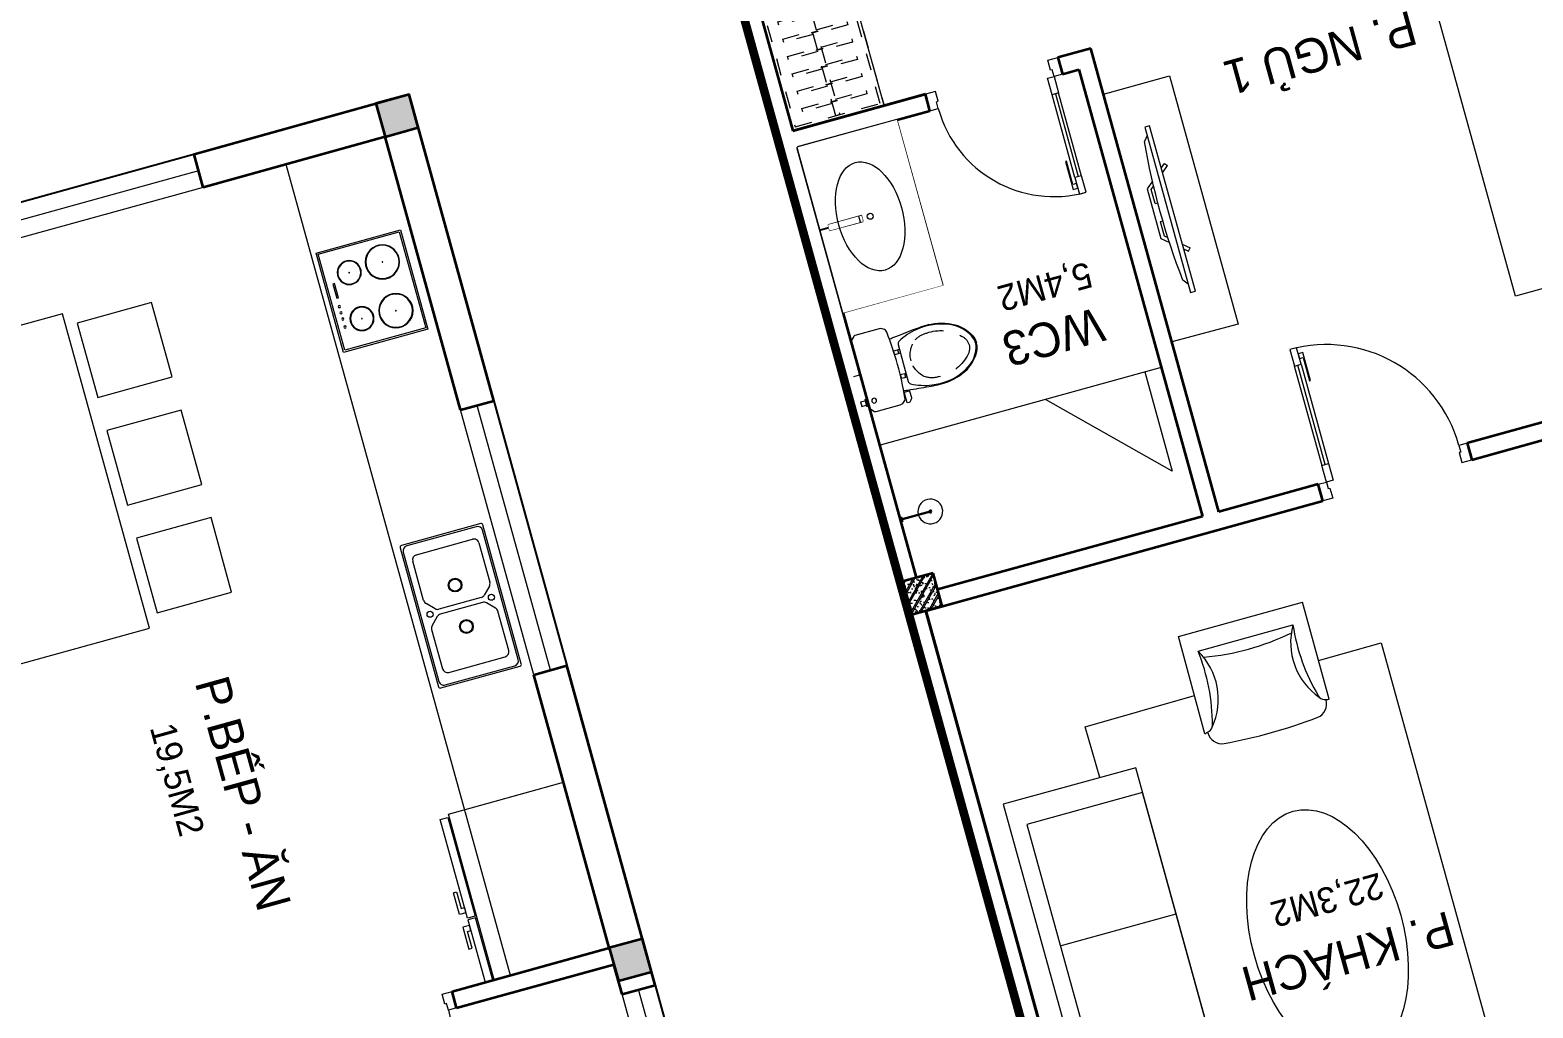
# Model space of a CAD drawing. Header units: metres. Extents: x 568336 to 569219, y 2065964 to 2066430.
# Drawn here: x 568444.03 to 568452.79, y 2066379.94 to 2066385.63 of the extents above; entities that cross this region are included whole.
import ezdxf

# ---------------------------------------------------------------- set-up
doc = ezdxf.new("R2010")
doc.units = ezdxf.units.M
for name, pattern in [('$AUDIT_BAD_LTYPE2', [0]), ('HIDDEN', [0.375, 0.25, -0.125]), ('X-5M-G-MB PHONGNGU$0$HIDDEN2', [0.1875, 0.125, -0.0625]), ('xref-thap C (mb tang 32-2)$0$HIDDEN', [0.375, 0.25, -0.125])]:
    doc.linetypes.add(name, pattern=pattern)
doc.layers.get('0').update_dxf_attribs({"linetype": 'CONTINUOUS'})
doc.layers.get('DEFPOINTS').update_dxf_attribs({"linetype": 'CONTINUOUS'})
doc.layers.add('-AREA', color=2, linetype='CONTINUOUS', plot=False)
for name, color, linetype, lineweight in [('-CONCRETE', 1, 'CONTINUOUS', 35), ('-DIM', 9, 'CONTINUOUS', 13), ('-DOOR', 137, 'CONTINUOUS', 9), ('-FURNITURE', 46, 'CONTINUOUS', 9), ('-HATCH', 8, 'CONTINUOUS', 5), ('-LINE1', 7, 'CONTINUOUS', 18), ('-STEEL1', 1, 'CONTINUOUS', 35), ('-WALL', 4, 'CONTINUOUS', 35), ('TEXT25', 2, 'CONTINUOUS', 13)]:
    doc.layers.add(name, color=color, linetype=linetype, lineweight=lineweight)
doc.layers.add('-RANH GIOI LO DAT', color=12, linetype='CONTINUOUS')
doc.styles.add('SVN_AVO_thuong', font='')
doc.styles.add('T1', font='', dxfattribs={"height": 200})
doc.styles.get('SVN_AVO_thuong').set_extended_font_data('SVN-Avo')
doc.styles.get('T1').set_extended_font_data('VNgeometric Light')

# ---------------------------------------------------------------- blocks, each defined once
blk = doc.blocks.new('A$C14986441')
at = {"ltscale": 3}
for p, q in [((-250.0000004096655, 420.0579938191804), (-250.0000000046566, -419.9420061808196)), ((239.9999995855615, 430.0579940553871), (-240.0000004144385, 430.0579938240116)), ((169.9999996216502, 355.0579940216267), (-170.0000003783498, 355.0579938577721)), ((249.9999999953434, -419.9420059388503), (249.9999995903345, 420.0579940611497)), ((-200.0000003639143, 325.0579938432784), (-200.0000002492452, 87.48440071480582)), ((199.9999997507548, 87.48440090671647), (199.9999996360857, 325.0579940361204)), ((-191.2132036748226, 66.27119728422258), (-148.7867967832135, 23.84479043312604)), ((-127.5735933431424, 15.05799387820298), (127.5735929142684, 15.05799400119577)), ((148.7867963454919, 23.84479057660792), (191.213203196472, 66.27119746763492)), ((-200.0000000505825, -324.9420061567216), (-200.0000001650769, -87.36841302824905)), ((-191.2132036109688, -66.15520958823618), (-148.7867967602797, -23.72880269627785)), ((-127.5735933287069, -14.94200612179702), (127.5735929288203, -14.94200599880423)), ((148.7867963684257, -23.72880255279597), (191.2132032602094, -66.15520940389251)), ((199.9999998349231, -87.36841283540707), (199.9999999494175, -324.9420059638796)), ((-240, -429.9420061759884), (240, -429.9420059446129)), ((169.9999999639113, -354.9420059783733), (-170.0000000360887, -354.9420061422279))]:
    blk.add_line(p, q, dxfattribs=at)
blk.add_lwpolyline([(239.9999999807333, -389.9420059446129), (239.99999960477, 390.0579940553871, 0.414213562373095), (209.9999995903345, 420.0579940408934), (-210.0000004096655, 420.0579938384471, 0.414213562373095), (-240.00000039523, 390.0579938240116), (-240.0000000192667, -389.9420061759884, 0.414213562373095), (-210.0000000046566, -419.9420061615529), (209.9999999953434, -419.9420059591066, 0.414213562373095)], format="xyb", close=True, dxfattribs=at)
for centre, radius in [((-2.675224095582962e-07, 125.0579939396703), 40), ((-2.675224095582962e-07, 125.0579939396703), 35), ((-185.5000002072193, 0.05799385026330128), 17.5), ((185.4999997927807, 0.05799402913544327), 17.5), ((-1.469743438065052e-07, -124.9420060603297), 40), ((-1.469743438065052e-07, -124.9420060603297), 35)]:
    blk.add_circle(centre, radius, dxfattribs=at)
for centre, radius, start, end in [((-240.0000004096655, 420.0579938240116), 10, 90.00000002668041, 180.0000000266804), ((-170.0000003639143, 325.0579938577721), 30, 90.00000002668041, 180.0000000266804), ((169.9999996360857, 325.0579940216267), 30, 2.668042644536231e-08, 90.00000002668041), ((239.9999995903345, 420.0579940553871), 10, 2.668042644536231e-08, 90.00000002668041), ((-170.0000002492452, 87.48440073023085), 30, 180.0000000266804, 225.0000000235824), ((-127.5735933576361, 45.05799387820298), 30, 225.0000000235824, 270.0000000266804), ((127.5735928997747, 45.05799400119577), 30, 270.0000000266804, 315.0000000235823), ((169.9999997507548, 87.48440089315409), 30, 315.0000000235823, 2.668042644536231e-08), ((-170.0000001650769, -87.36841301375534), 30, 135.0000000235824, 180.0000000266804), ((-127.5735933142714, -44.94200612179702), 30, 90.00000002668041, 135.0000000235824), ((127.5735929432558, -44.94200599880423), 30, 45.00000002358239, 90.00000002668041), ((169.9999998349231, -87.36841284896946), 30, 2.668042644536231e-08, 45.00000002358239), ((-170.0000000505825, -324.9420061422279), 30, 180.0000000266804, 270.0000000266804), ((169.9999999494175, -324.9420059783733), 30, 270.0000000266804, 2.668042644536231e-08), ((-240.0000000046566, -419.9420061759884), 10, 180.0000000266804, 270.0000000266804), ((239.9999999953434, -419.9420059446129), 10, 270.0000000266804, 2.668042644536231e-08)]:
    blk.add_arc(centre, radius, start, end, dxfattribs=at)
blk = doc.blocks.new('A$C55AD6C8F')
at = {"ltscale": 3}
for p, q in [((-750, 623.9554341743351), (-750, 1000.000000000058)), ((-750, 1000.000000000058), (-704.3477934409166, 1000.000000000058)), ((-704.3477934409166, 1000.000000000058), (-704.3477934409166, 623.9554341743351)), ((0, 1000), (-695.2173631351907, 1000.000000000058)), ((-695.2173631351907, 1000.000000000058), (-695.2173631351907, 5.820766091346741e-11)), ((0, 0), (0, 1000)), ((-704.3477934409166, 623.9554341743351), (-749.9999999999418, 623.9554341743351)), ((-750, 613.395983129798), (-750, 17.63542316207895)), ((-704.3477934409166, 613.395983129798), (-749.9999999999418, 613.3959831297398)), ((-704.3477934409166, 17.63542316207895), (-704.3477934409166, 613.395983129798)), ((-750, 17.63542316207895), (-704.3477934409166, 17.63542316207895)), ((-695.2173631351907, 5.820766091346741e-11), (0, 0))]:
    blk.add_line(p, q, dxfattribs=at)
at = {"ltscale": 3, "elevation": -2.790667130434782e-09}
for points in [[(-750.0000000003492, 688.433921672462), (-750.0000000003492, 656.9339216743247), (-790.097850547405, 656.9339216743247), (-790.097850547405, 788.4142628387199), (-770.7718286834424, 788.4142628387199), (-770.7718286834424, 688.433921672462)], [(-750.0000000003492, 548.917495631671), (-750.0000000003492, 580.4174956298084), (-790.097850547405, 580.4174956298084), (-790.097850547405, 448.9371544654132), (-770.7718286834424, 448.9371544654132), (-770.7718286834424, 548.917495631671)]]:
    blk.add_lwpolyline(points, close=True, dxfattribs=at)
blk = doc.blocks.new('A$C23F441E4')
at = {"ltscale": 3}
blk.add_lwpolyline([(-300, -0.0002277038292959332), (-300, -510.0002277038293), (300, -510.0002277038293), (300, -0.0002277038292959332), (-300, -0.0002277038292959332)], dxfattribs=at)
for points in [[(-290, -10.0002277038293), (-290, -500.0002277038293), (290, -500.0002277038293), (290, -10.0002277038293)], [(-99.92361733876169, -45.7805013358593), (-15.01730352267623, -45.7805013358593), (-15.01730352267623, -56.33586340083275), (-99.92361733876169, -56.33586340083275)]]:
    blk.add_lwpolyline(points, close=True, dxfattribs=at)
for centre, radius in [((-139, -156.0002277038293), 70), ((36.90287313051522, -47.90127239702269), 6.597286366527707), ((74.40287313051522, -47.90127239702269), 6.597286366527707), ((139, -156.0002277038293), 70), ((111.9028731305152, -47.90127239702269), 6.597286366527707), ((160.4028731305152, -47.90127239702269), 6.597286366527707), ((-139, -156.0002277038293), 67), ((-139, -156.0002277038293), 2), ((139, -156.0002277038293), 67), ((139, -156.0002277038293), 2), ((-147.0336941294372, -358.653199238237), 100), ((-147.0336941294372, -358.653199238237), 97), ((147.0336941294372, -358.653199238237), 100), ((147.0336941294372, -358.653199238237), 97), ((-147.0336941294372, -358.653199238237), 2), ((147.0336941294372, -358.653199238237), 2)]:
    blk.add_circle(centre, radius, dxfattribs=at)
blk = doc.blocks.new('A$C2896516a')
for points in [[(75, 1385.934425984509), (525, 1385.934425905347), (525.0000000782311, 1835.934425905347), (75.0000000782311, 1835.934425984509), (75, 1385.934425984509)], [(725, 1385.934425870422), (1175, 1385.934425792191), (1175.000000078231, 1835.934425792191), (725.0000000782311, 1835.934425870422), (725, 1385.934425870422)], [(1375, 1385.934425753978), (1825, 1385.934425675747), (1825.000000078231, 1835.934425675747), (1375.000000078231, 1835.934425753978), (1375, 1385.934425753978)], [(75, 450), (525, 450.0000000791624), (525.0000000782311, 7.916241884231567e-08), (75.0000000782311, 0), (75, 450)], [(725, 450.000000114087), (1175, 450.0000001923181), (1175.000000078231, 1.923181116580963e-07), (725.0000000782311, 1.140870153903961e-07), (725, 450.000000114087)], [(1375, 450.0000002305314), (1825, 450.0000003087625), (1825.000000078231, 3.087625373154879e-07), (1375.000000078231, 2.305314410477877e-07), (1375, 450.0000002305314)]]:
    blk.add_lwpolyline(points)
blk.add_lwpolyline([(0, 517.9672129922546), (1900, 517.9672129922546), (1900, 1317.967212992255), (0, 1317.967212992255)], close=True)
blk = doc.blocks.new('*U18')
at = {"linetype": '$AUDIT_BAD_LTYPE2'}
for p, q in [((70, 100), (69.99999999999999, 599.9999999999982)), ((89.99999999999999, 599.9999999999982), (90, 100))]:
    blk.add_line(p, q, dxfattribs=at)
for points in [[(49.99999999999999, 599.9999999999982), (89.99999999999999, 599.9999999999982), (89.99999999999999, 699.9999999999982), (49.99999999999999, 699.9999999999982), (49.99999999999999, 599.9999999999982)], [(49.99999999999999, 602.9059272893337), (50, 100)], [(50, 100), (90, 100), (90, 0), (50, 0), (50, 100)]]:
    blk.add_lwpolyline(points)
for points in [[(118.2698876160139, 494.5156181119073), (118.2698876160139, 664.1349438079906), (89.99999999999999, 664.1349438079906), (89.99999999999999, 635.8650561920058), (112.6159100928053, 635.8650561920058), (112.6159100928053, 494.5156181119073)], [(0, 0), (50, 0), (50, -40), (60, -40), (60, -100.0001724930698), (0, -100.0001724930698)], [(799.9999999999982, 7.105427357601134e-15), (749.9999999999982, 7.105427357601134e-15), (749.9999999999982, -40), (739.9999999999982, -40), (739.9999999999982, -100.0001724930698), (799.9999999999982, -100.0001724930698)]]:
    blk.add_lwpolyline(points, close=True)
at = {"linetype": '$AUDIT_BAD_LTYPE2', "ltscale": 0.3}
blk.add_arc((50, 0), 699.9999999999982, 0, 90, dxfattribs=at)
blk = doc.blocks.new('A$C5C575821')
at = {"layer": '-CONCRETE'}
h = blk.add_hatch(color=256, dxfattribs=at)
h.dxf.hatch_style = 1
h.paths.add_polyline_path([(-0.00237559899687767, 200.0000000000146), (-0.00237559899687767, 1.455191522836685e-11), (199.9976244010031, 1.455191522836685e-11), (199.9976244010031, 200.0000000000146)])
blk.add_lwpolyline([(-0.00237559899687767, 1.455191522836685e-11), (199.9976244010031, 1.455191522836685e-11), (199.9976244010031, 200.0000000000146), (-0.00237559899687767, 200.0000000000146)], close=True, dxfattribs=at)
blk = doc.blocks.new('M44-T2')
at = {"layer": '-AREA'}
blk.add_lwpolyline([(203071.5183528455, -1832465.97525364), (200271.5183528454, -1832465.97525364), (200271.4539474592, -1831265.97525364), (198119.08130787, -1831265.947651332), (196071.5159772465, -1829053.802958879), (196071.125422062, -1826601.332444178), (195071.7167996942, -1826601.491599697), (195071.7167996942, -1821101.491599697), (196071.5183528452, -1821101.491599697), (196071.5183528452, -1817651.679775091), (203071.5183528455, -1817651.679775091)], close=True, dxfattribs=at)
at = {"layer": '-DOOR'}
for p, q in [((196073.297048105, -1818951.724697023), (196073.2777502847, -1820351.724697023)), ((196173.5469885173, -1818951.724697023), (196173.527690697, -1820351.724697023)), ((196273.0810453715, -1818951.724697023), (196273.0617475511, -1820351.724697023))]:
    blk.add_line(p, q, dxfattribs=at)
for points in [[(197922.162505981, -1817651.679776842), (199521.7976730617, -1817651.679776842), (199521.7976730617, -1817851.679776833), (197922.162505981, -1817851.679776833)], [(201451.5183528694, -1817651.679775215), (202051.5183528694, -1817651.679775215), (202051.5183528694, -1817851.679775233), (201451.5183528694, -1817851.679775233)]]:
    blk.add_lwpolyline(points, close=True, dxfattribs=at)
for points in [[(199521.7976730617, -1817751.679776838), (197922.162505981, -1817751.679776843)], [(202051.5183528694, -1817751.679775233), (201451.5183528694, -1817751.679775233)]]:
    blk.add_lwpolyline(points, dxfattribs=at)
at = {"layer": '-FURNITURE'}
blk.add_line((196271.5183528455, -1818451.6797752), (201171.4418261973, -1818451.6797752), dxfattribs=at)
at = {"layer": '-RANH GIOI LO DAT', "linetype": 'HIDDEN', "ltscale": 10, "const_width": 50}
blk.add_lwpolyline([(192071.5183533223, -1815651.68306286), (192071.5183537843, -1828788.092038938), (197071.4033461602, -1833754.179555723), (203071.5183528455, -1833713.482860872), (203071.5183528455, -1815651.68306286)], close=True, dxfattribs=at)
at = {"layer": '-WALL'}
for p, q in [((197922.162505981, -1817651.679775091), (196071.5183528454, -1817651.679775215)), ((196071.5183528454, -1817651.679775215), (196073.7662533685, -1818951.679775215)), ((197922.162505981, -1817851.679776843), (197922.162505981, -1817651.679776842)), ((201451.5183528694, -1817651.679775215), (199521.7976730617, -1817651.679775091)), ((199521.7976730617, -1817851.679776833), (199521.7976730617, -1817651.679776833)), ((201451.5183528694, -1817851.679775233), (201451.5183528694, -1817651.679775215)), ((197922.162505981, -1817851.679776843), (196271.5183528455, -1817851.679775205)), ((196271.5183528455, -1817851.679775205), (196273.7662533686, -1818951.72543222)), ((201171.4418261973, -1817851.679775251), (199521.7976730617, -1817851.679776833)), ((201171.4418261973, -1818801.843952638), (201171.4418261973, -1817851.679775251)), ((201271.4418261973, -1818801.843952638), (201271.4418261973, -1817851.679775233)), ((201451.5183528694, -1817851.679775233), (201271.4418261973, -1817851.679775233)), ((201271.4418261973, -1818801.843952638), (201171.4418261973, -1818801.843952638)), ((196273.7370045412, -1818951.679775215), (196073.7370045412, -1818951.679775215))]:
    blk.add_line(p, q, dxfattribs=at)
at = {"layer": '-DOOR', "xscale": -1, "rotation": 270}
blk.add_blockref('*U18', (201271.5183528253, -1819601.843952638), dxfattribs=at)
at = {"layer": '-FURNITURE', "xscale": -1}
for name, p, rotation in [('A$C55AD6C8F', (200171.4418261972, -1817851.679775225), 270), ('A$C23F441E4', (197117.2234028204, -1818419.796062407), 180)]:
    blk.add_blockref(name, p, dxfattribs=dict(at, rotation=rotation))
at = {"layer": '-FURNITURE', "rotation": 270}
blk.add_blockref('A$C14986441', (199021.2194763684, -1818154.859652515), dxfattribs=at)
at = {"layer": '-FURNITURE'}
blk.add_blockref('A$C2896516a', (196763.5255386973, -1821256.132043833), dxfattribs=at)
at = {"layer": '-WALL'}
for p in [(196071.5207284444, -1817851.679776842), (201171.4442017963, -1817851.679776842)]:
    blk.add_blockref('A$C5C575821', p, dxfattribs=at)
at = {"layer": 'TEXT25'}
for s, height, rotation, style, p in [('P.BẾP - ĂN', 200, 359.9999999899487, 'SVN_AVO_thuong', (199037.3450728798, -1819768.049954582)), ('19,5M2', 150, 1.005123984043621e-08, 'T1', (199221.2124691592, -1820090.573722881))]:
    blk.add_text(s, height=height, rotation=rotation, dxfattribs=dict(at, style=style)).set_placement(p)
blk = doc.blocks.new('*U150')
at = {"linetype": '$AUDIT_BAD_LTYPE2'}
for p, q in [((70, 100), (69.99999999999999, 600.0000000000018)), ((89.99999999999999, 600.0000000000018), (90, 100))]:
    blk.add_line(p, q, dxfattribs=at)
for points in [[(49.99999999999999, 600.0000000000018), (89.99999999999999, 600.0000000000018), (89.99999999999999, 700.0000000000018), (49.99999999999999, 700.0000000000018), (49.99999999999999, 600.0000000000018)], [(49.99999999999999, 602.9059272893373), (50, 100)], [(50, 100), (90, 100), (90, 0), (50, 0), (50, 100)]]:
    blk.add_lwpolyline(points)
for points in [[(118.2698876160139, 494.515618111911), (118.2698876160139, 664.1349438079942), (89.99999999999999, 664.1349438079942), (89.99999999999999, 635.8650561920094), (112.6159100928053, 635.8650561920094), (112.6159100928053, 494.515618111911)], [(0, 0), (50, 0), (50, -40), (60, -40), (60, -99.99998804123416), (0, -99.99998804123416)], [(800.0000000000018, 7.105427357600876e-15), (750.0000000000018, 7.105427357600876e-15), (750.0000000000018, -40), (740.0000000000018, -40), (740.0000000000018, -99.99998804123415), (800.0000000000018, -99.99998804123415)]]:
    blk.add_lwpolyline(points, close=True)
at = {"linetype": '$AUDIT_BAD_LTYPE2', "ltscale": 0.3}
blk.add_arc((50, 0), 700.0000000000018, 0, 90, dxfattribs=at)
blk = doc.blocks.new('*U152')
at = {"linetype": '$AUDIT_BAD_LTYPE2'}
for p, q in [((70, 100), (70, 699.9999999999982)), ((90, 699.9999999999982), (90, 100))]:
    blk.add_line(p, q, dxfattribs=at)
for points in [[(50, 699.9999999999982), (90, 699.9999999999982), (90, 799.9999999999982), (50, 799.9999999999982), (50, 699.9999999999982)], [(50, 702.9059272893337), (50, 100)], [(50, 100), (90, 100), (90, 0), (50, 0), (50, 100)]]:
    blk.add_lwpolyline(points)
for points in [[(118.2698876160139, 594.5156181119073), (118.2698876160139, 764.1349438079906), (90, 764.1349438079906), (90, 735.8650561920058), (112.6159100928053, 735.8650561920058), (112.6159100928053, 594.5156181119073)], [(0, 0), (50, 0), (50, -40), (60, -40), (60, -99.99999999999272), (0, -99.99999999999272)], [(899.9999999999982, 1.3252863207713e-28), (849.9999999999982, 1.3252863207713e-28), (849.9999999999982, -40.00000000000001), (839.9999999999982, -40.00000000000001), (839.9999999999982, -99.99999999999272), (899.9999999999982, -99.99999999999272)]]:
    blk.add_lwpolyline(points, close=True)
at = {"linetype": '$AUDIT_BAD_LTYPE2', "ltscale": 0.3}
blk.add_arc((50, 0), 799.9999999999982, 0, 90, dxfattribs=at)
blk = doc.blocks.new('1800X2000')
at = {"layer": '-FURNITURE'}
blk.add_line((325497.3064970744, 17765.29446492715), (325497.3064973904, 19565.2944651944), dxfattribs=at)
for points in [[(323997.3057774993, 19565.2944651944), (325997.3064971831, 19565.2944651944), (325997.3064971831, 17765.29446484288), (323997.3057774993, 17765.29446484288)], [(325612.9490047574, 19390.79434491032), (325919.0064973457, 19390.79434491032), (325919.0064973457, 18691.29434485664), (325612.9490047574, 18691.29434485664)], [(325612.9490046239, 18629.79434491026), (325919.0064972151, 18629.79434491026), (325919.0064972151, 17946.79434485664), (325612.9490046239, 17946.79434485664)]]:
    blk.add_lwpolyline(points, close=True, dxfattribs=at)
blk = doc.blocks.new('XR.MB.LM123$0$tvi 1')
blk.add_lwpolyline([(28.54445810673496, -2.291926648467779e-10), (28.54445810673496, -999.9999999999964), (-7.275957614183426e-12, -1000), (0, 0)], close=True)
for points in [[(28.54445810680045, -50.31958968611434), (52.37372755713295, -80.86315460130209)], [(-24.09820395050338, -235.5599978379832), (-39.09879504836863, -251.7939635238108)], [(0, -284.7849796677438), (-39.09879504836863, -251.7939635238108)], [(0, -255.9952397129928), (-24.09820395050338, -235.5599978379832)], [(69.66229681991535, -315.0836646851385), (111.1934016081432, -350.2927865858655), (111.193401608034, -649.712917566063), (69.68611289083492, -684.9110379843005)], [(89.09002233762294, -445.7449799550195), (89.09002233762294, -359.9578938602899), (70.91298945683957, -344.6203678706661)], [(89.09002233762294, -445.7449799550195), (73.49991829216015, -445.7449799550232)], [(89.09002233768115, -554.2550200447404), (89.09002233773936, -640.0421061392371), (70.91298945678864, -655.3796321293303)], [(89.09002233768115, -554.2550200447404), (73.49991829216015, -554.2550200447404)], [(0, -715.2150203320198), (-39.09879504836863, -748.2060364759491)], [(-24.09820395050338, -764.4400021620095), (-39.09879504836863, -748.2060364759491)], [(0, -744.004760287), (-24.09820395050338, -764.4400021620095)], [(28.54445810674224, -949.680410313882), (52.37372755713295, -919.1368453984578)]]:
    blk.add_lwpolyline(points)
blk.add_arc((-4025.16618952866, -499.9999999999964), 4099.025185406737, 354.1310878512652, 5.868912148527433)
blk = doc.blocks.new('ghe11asdsdsdsd')
at = {"layer": '-FURNITURE', "ltscale": 5}
for p, q in [((-454.1512245237245, 641.9073886275291), (-454.093361600535, -60.42008052262099)), ((446.9845405295782, 642.5119281820953), (445.2090906954836, -59.49456913078757)), ((339.4434767446655, 74.7769195077999), (-347.9447826922697, 73.86721415390639)), ((445.2090906954836, -59.49456913078757), (-454.093361600535, -60.42008052262099))]:
    blk.add_line(p, q, dxfattribs=at)
for centre, radius, start, end in [((-329.6609394550032, 640.4347183164282), 102.5030657496747, 97.790878171796, 180.4720192216976), ((13.76703277978231, -3057.035900902003), 3815.794779152998, 85.15051378916075, 95.37323135559144), ((322.4963123202615, 643.5363927781655), 102.5030657496747, 359.5521671507362, 82.23330821456577), ((-556.8192392717756, 172.0380743239075), 480.9551723817158, 73.62802494144414, 77.67439557183955), ((-435.3449582978792, 585.5188594441861), 49.99999999999999, 17.29045382422632, 73.62802494144414), ((428.017340289487, 586.1773279104382), 49.99999999999999, 106.2083736517696, 162.5459446768903), ((548.310481298744, 172.35137315467), 480.9551723817158, 102.1620030057203, 106.2083736517696), ((-752.7215750947944, 311.3200961878028), 469.2846926992153, 329.6029749418909, 39.82713105222346), ((-1717.077797784907, 235.4868877488407), 1378.639231958857, 353.2676599931669, 15.34770349738529), ((744.7327549548354, 311.2790322922665), 469.2468948897888, 140.0381535895592, 210.2652298418676), ((1708.833027020766, 233.2264510887835), 1378.526022415482, 164.5192846221356, 186.6002375866197), ((-1.445652381749824, -1576.057105405802), 1730.279692069412, 79.6029490361376, 100.5814174655623)]:
    blk.add_arc(centre, radius, start, end, dxfattribs=at)
blk = doc.blocks.new('SOFA 2500')
at = {"layer": '-FURNITURE'}
for p, q in [((267948.7536068321, 8788.429872642053), (268648.7536068321, 8788.429872642053)), ((267948.7536068321, 8055.096539308724), (268648.7536068321, 8055.096539308724))]:
    blk.add_line(p, q, dxfattribs=at)
for points in [[(267848.7536068321, 9671.763205975389), (268648.7536068321, 9671.763205975389), (268648.7536068321, 7171.763205975389), (267848.7536068321, 7171.763205975389)], [(267948.7536068321, 9521.763205975389), (268648.7536068321, 9521.763205975389), (268648.7536068321, 7321.763205975389), (267948.7536068321, 7321.763205975389)]]:
    blk.add_lwpolyline(points, close=True, dxfattribs=at)
blk = doc.blocks.new('A$C18091ED7')
for p, q in [((9.957147995010018e-09, -42.13376978135784), (0, -3.786117304116488e-07)), ((146.1412317672475, -26.59467297248193), (179.181621938591, -26.59467296488583)), ((146.1412317672475, -26.59467297248193), (146.1412317680188, -30.17859706786112)), ((146.1412317680188, -30.17859706786112), (165.7503655985456, -30.17859706340823)), ((153.0594147269658, -36.79204952501459), (146.1412317680188, -30.17859706786112)), ((152.3191092506386, -2.717133611440659e-07), (152.3191092568413, -26.59467297093943)), ((152.3191092506386, -2.717133611440659e-07), (179.1816219322718, -2.654269337654114e-07)), ((153.0594147269658, -36.79204952501459), (165.7503656001572, -36.79204952192958)), ((153.0594147275151, -39.73033438943094), (153.0594147269658, -36.79204952501459)), ((153.0594147275151, -39.73033438943094), (178.4413164740145, -39.73033438349376)), ((153.0594147275151, -39.73033438943094), (178.4413164740145, -39.73033438349376)), ((153.0594147275151, -39.73033438943094), (153.0594147281554, -42.13376974494895)), ((185.3594994290725, -30.17859705851879), (165.7503655985456, -30.17859706340823)), ((178.4413164733487, -36.79204951884458), (165.7503656001572, -36.79204952192958)), ((185.3594994290725, -30.17859705851879), (178.4413164733487, -36.79204951884458)), ((178.4413164733487, -36.79204951884458), (178.4413164740145, -39.73033438349376)), ((178.4413164740145, -39.73033438349376), (178.4413164746547, -42.1337697392446)), ((179.1816219322718, -2.654269337654114e-07), (179.181621938591, -26.59467296488583)), ((179.181621938591, -26.59467296488583), (185.3594994283012, -26.59467296337243)), ((185.3594994283012, -26.59467296337243), (185.3594994290725, -30.17859705851879)), ((165.3959958605519, -261.9873972070927), (165.3959958671003, -289.7349902229907)), ((167.8691141396885, -259.5142789271486), (228.0810223811895, -259.5142789128586)), ((230.5541406641933, -274.3229751045001), (230.5541406613593, -261.9873971916386)), ((-83.25994817525861, -267.3592828898691), (-83.259948167517, -299.9634285944048)), ((-83.25994817257379, -278.4883151478134), (-83.25994817046012, -287.6388527823146)), ((-60.91100930959874, -290.0299398849311), (-83.25994816994717, -290.0299398901407)), ((-62.88950393904452, -265.3807882612164), (-81.28145355204106, -265.3807882657275)), ((-60.91100931491019, -267.3592828844266), (-60.91100930728498, -299.9634285889624)), ((60.9110093945892, -267.3592828557594), (60.9110094022144, -299.9634285600623)), ((60.91100939990065, -290.029939856031), (83.25994826024908, -290.0299398510542)), ((62.88950401780676, -265.3807882316178), (81.2814536308033, -265.3807882273395)), ((83.25994825493763, -267.3592828505498), (83.25994826256283, -299.9634285550856)), ((83.25994825750604, -278.488315108727), (83.2599482596197, -287.6388527429954)), ((167.8691141472664, -292.2081085020036), (206.7175896017579, -292.2081084926904))]:
    blk.add_line(p, q)
for points in [[(230.0000000517721, -218.5046414944518, -0.1374073801801567), (225.4781190853137, -234.6482587013161), (221.7949787454636, -240.7070387715066, -0.2360805181595358), (198.2560902649639, -255.4947853636986, -0.0519608230665726), (-198.2560901437319, -255.4947854572965, -0.236080518165078), (-221.7949786317113, -240.7070388760185), (-225.4781189743626, -234.6482588077488, -0.1374073801809237), (-229.9999999484608, -218.5046416030382), (-229.9999999831671, -71.98694829508895, -0.1989123673786679), (-226.3782021181105, -63.2431547633314), (-208.8906150607545, -45.75556769772083, -0.1989123673792025), (-200.1468215308087, -42.13376982865157), (9.971699910238385e-09, -42.13376978135784), (200.1468215506357, -42.13376973403501, -0.1989123673792025), (208.8906150822841, -45.75556759897154), (226.3782021480001, -63.24315465634572, -0.1989123673791691), (230.0000000170658, -71.98694818626973)], [(144.14367173758, -618.9627606730501, -0.2124047892419209), (26.30999211127346, -734.491494372196, -0.0276853236339062), (-0.5628229983012716, -738.609219571983, -0.0222792448073508), (-26.30999181118386, -734.4914943844487, -0.2124047892421136), (-144.1436714920528, -618.9627607410075, -0.1427957259999892), (-167.2376623962118, -428.0139674870588, -0.0930051380368448), (-127.9331820271946, -309.1271633332653, -0.2564387014614383), (-111.240849547703, -299.9634286007786), (4.746470949612558e-08, -299.9634285748762), (111.2408496426324, -299.9634285482753, -0.2564387014619951), (127.933182126606, -309.1271632729331, -0.0930051380368741), (167.2376625517572, -428.0139674081001, -0.1427957260000456)]]:
    blk.add_lwpolyline(points, format="xyb", close=True)
at = {"linetype": 'xref-thap C (mb tang 32-2)$0$HIDDEN', "ltscale": 100}
blk.add_lwpolyline([(61.00044987679576, -669.0176259216969, -0.1990312026443698), (1.417429302819073e-07, -698.769823720475, -0.1990312026443799), (-61.00044960746891, -669.0176259504806, -0.2189240232571595), (-131.9321382956405, -478.313622940972, -0.1537914605682739), (-112.4681372026971, -403.989815428853, -0.2367011859554165), (5.876427167095244e-08, -347.5870280214876, -0.2367011859554843), (112.4681373467611, -403.9898153757968, -0.1537914605681893), (131.9321384748619, -478.313622878748, -0.2189240232571754)], format="xyb", close=True, dxfattribs=at)
blk.add_circle((165.7503656100234, -78.39166221523192), 13.90362011701458)
for centre, radius, start, end in [((167.8691141402633, -261.9873972065106), 2.473118279571131, 90.00000001354867, 180.0000000133402), ((-81.28145355158267, -267.3592828894034), 1.978494623656905, 90.00000001354867, 180.0000000133402), ((-62.88950393858613, -267.3592828848923), 1.978494623656905, 1.334021322268115e-08, 90.00000001354867), ((62.88950401826514, -267.3592828552937), 1.978494623656905, 90.00000001354867, 180.0000000133402), ((81.28145363126168, -267.3592828510155), 1.978494623656905, 1.334021322268115e-08, 90.00000001354867), ((167.8691141466952, -289.7349902224087), 2.473118279571131, 180.0000000133402, 270.0000000135486), ((206.717589598069, -276.6690117186226), 15.53909677420133, 270.0000000135486, 306.4658507565522), ((168.3527972659103, -224.7572911087773), 80.08895368617857, 306.4658507565522, 320.3122930343796), ((228.0810223845983, -274.3229751050822), 2.473118279571131, 320.3122930343796, 1.334021322268115e-08)]:
    blk.add_arc(centre, radius, start, end)
for points, knots in [([(-155.6468228230951, -259.4535552573798), (-156.6353001506941, -267.2522313103836), (-164.2940232875517, -328.394745314552), (-169.1545302536251, -385.0939582949213), (-183.68571763406, -527.7705276800843), (-135.602968026873, -679.1126648240606), (-50.29344375100118, -735.2493608418445), (-19.70048385594782, -741.0901266933652), (1.531116140540689e-07, -743.6724421556864)], [130.6139379315478, 130.6139379315478, 130.6139379315478, 130.6139379315478, 152.8521090939923, 311.1293507817257, 417.703951170228, 561.3833927516608, 697.6926317810714, 710.812262267882, 710.812262267882, 710.812262267882, 710.812262267882]), ([(155.6468228994709, -259.4535551877343), (156.6353002305841, -267.2522312389628), (164.2940233960289, -328.3947452375724), (169.1545303888706, -385.0939582149149), (183.6857178367027, -527.7705275934422), (135.6029683008201, -679.1126647599449), (50.29344405157826, -735.2493608178338), (19.70048415924612, -741.0901266841101), (1.530679583083838e-07, -743.6724421554536)], [130.613937934949, 130.613937934949, 130.613937934949, 130.613937934949, 152.8521090939923, 311.1293507817257, 417.703951170228, 561.3833927516608, 697.6926317810714, 710.812262267882, 710.812262267882, 710.812262267882, 710.812262267882])]:
    blk.add_open_spline(points, degree=3, knots=knots)
blk = doc.blocks.new('shower')
for points in [[(180919.3447017173, -32316.45425928477), (180912.3337561736, -32316.45425928477), (180912.3337561736, -32146.62790954509), (180919.3447017173, -32146.62790954509)], [(180929.3839969719, -32326.62790954066), (180902.2944609144, -32326.62790954066), (180902.2944609144, -32316.45425928477), (180929.3839969719, -32316.45425928477)]]:
    blk.add_lwpolyline(points, close=True)
for radius, start, end in [(72, 272.7906698559544, 267.2093301440456), (8.346062492523743, 294.8355446212717, 245.1644553787283)]:
    blk.add_arc((180915.8392289462, -32146.62790954416), radius, start, end)
blk = doc.blocks.new('Sink_Cicle')
blk.add_lwpolyline([(17.49999987077899, -50.00226151314564), (-17.49999987077899, -49.99773848685436), (-17.51615354442038, -252.2967581441626), (17.48384613892995, -252.3012811850058)], close=True)
blk.add_circle((0, -300), 17.5)
at = {"layer": 'DEFPOINTS'}
blk.add_line((0, -100), (0, 0), dxfattribs=at)
blk.add_wipeout([(17.499999870775355, -50.00226151314928), (-17.49999987078263, -49.99773848685436), (-17.516153544427652, -252.29675814416623), (17.48384613892631, -252.3012811850058)])
at = {"layer": '-FURNITURE', "linetype": 'Continuous'}
blk.add_ellipse((0, -300), major_axis=(-325, 0), ratio=0.5846153846153846, dxfattribs=at)
blk.add_line((-17.51421511289664, -237.2967582757119), (17.48578462866135, -237.3012813020032))
blk = doc.blocks.new('*U146')
at = {"ltscale": 300}
blk.add_lwpolyline([(0, 0), (999.4913685167412, 0), (999.4913685167412, -600), (0, -600)], close=True, dxfattribs=at)
blk.add_wipeout([(0, 7.503331289626658e-12), (999.4913685167317, 7.503331289626658e-12), (999.4913685167317, -600.0000000000001), (0, -600.0000000000001)], dxfattribs=at)
blk.add_blockref('Sink_Cicle', (499.7456842583706, 0), dxfattribs=at)
blk = doc.blocks.new('*U206')
at = {"linetype": 'X-5M-G-MB PHONGNGU$0$HIDDEN2'}
for points in [[(0, 600.0000000004657), (0, 0), (1581.478970114152, -5.343121944064298e-10), (1581.478970114152, 599.9999999999313)], [(1561.478970114152, 579.999661371858), (1561.478970114152, 19.99966137185813), (20, 20.00000000046566), (20, 580.0000000004657)], [(1561.478970114152, 286.6991212949402), (1561.478970114152, 313.099121294847), (20, 313.0991212953813), (19.99999859370291, 286.6991212952417)], [(113.7817614636733, 319.1750910408318), (109.4317788550979, 319.1750910408318), (109.4317788550979, 280.441767644881), (113.7817614636733, 280.441767644881)], [(227.7817614636733, 319.1750910407849), (223.4317788550979, 319.1750910407849), (223.4317788550979, 280.4417676448341), (227.7817614636733, 280.4417676448341)], [(341.7817614636733, 319.175091040738), (337.4317788550979, 319.175091040738), (337.4317788550979, 280.4417676447872), (341.7817614636733, 280.4417676447872)], [(455.7817614636733, 319.1750910406911), (451.4317788550979, 319.1750910406911), (451.4317788550979, 280.4417676447403), (455.7817614636733, 280.4417676447403)], [(569.7817614636733, 319.1750910406442), (565.431778855098, 319.1750910406442), (565.431778855098, 280.4417676446934), (569.7817614636733, 280.4417676446934)], [(683.7817614636733, 319.1750910405973), (679.431778855098, 319.1750910405973), (679.431778855098, 280.4417676446465), (683.7817614636733, 280.4417676446465)], [(797.7817614636733, 319.1750910405504), (793.431778855098, 319.1750910405504), (793.431778855098, 280.4417676445996), (797.7817614636733, 280.4417676445996)], [(911.7817614636733, 319.1750910405035), (907.431778855098, 319.1750910405035), (907.431778855098, 280.4417676445527), (911.7817614636733, 280.4417676445527)], [(1025.781761463673, 319.1750910404566), (1021.431778855098, 319.1750910404566), (1021.431778855098, 280.4417676445057), (1025.781761463673, 280.4417676445057)], [(1139.781761463673, 319.1750910404097), (1135.431778855098, 319.1750910404097), (1135.431778855098, 280.4417676444588), (1139.781761463673, 280.4417676444588)], [(1253.781761463673, 319.1750910403628), (1249.431778855098, 319.1750910403628), (1249.431778855098, 280.4417676444119), (1253.781761463673, 280.4417676444119)], [(1367.781761463673, 319.1750910403159), (1363.431778855098, 319.1750910403159), (1363.431778855098, 280.441767644365), (1367.781761463673, 280.441767644365)], [(1481.781761463673, 319.175091040269), (1477.431778855098, 319.175091040269), (1477.431778855098, 280.4417676443181), (1481.781761463673, 280.4417676443181)]]:
    blk.add_lwpolyline(points, close=True, dxfattribs=at)
for points in [[(122.2409142897814, 313.1103512093413), (122.2409142897814, 515.2497102723445), (100.1765458012815, 515.2497102723445), (100.1765458012815, 313.1103512093413)], [(236.2409142897814, 313.1103512092944), (236.2409142897814, 515.2497102722975), (214.1765458012815, 515.2497102722975), (214.1765458012815, 313.1103512092944)], [(350.2409142897814, 313.1103512092475), (350.2409142897814, 515.2497102722507), (328.1765458012815, 515.2497102722507), (328.1765458012815, 313.1103512092475)], [(464.2409142897814, 313.1103512092006), (464.2409142897814, 515.2497102722037), (442.1765458012815, 515.2497102722037), (442.1765458012815, 313.1103512092006)], [(578.2409142897814, 313.1103512091537), (578.2409142897814, 515.2497102721569), (556.1765458012815, 515.2497102721569), (556.1765458012815, 313.1103512091537)], [(692.2409142897814, 313.1103512091068), (692.2409142897814, 515.24971027211), (670.1765458012815, 515.24971027211), (670.1765458012815, 313.1103512091068)], [(806.2409142897814, 313.1103512090599), (806.2409142897814, 515.249710272063), (784.1765458012815, 515.249710272063), (784.1765458012815, 313.1103512090599)], [(920.2409142897814, 313.110351209013), (920.2409142897814, 515.2497102720162), (898.1765458012815, 515.2497102720162), (898.1765458012815, 313.110351209013)], [(1034.240914289781, 313.1103512089661), (1034.240914289781, 515.2497102719692), (1012.176545801281, 515.2497102719692), (1012.176545801281, 313.1103512089661)], [(1148.240914289781, 313.1103512089192), (1148.240914289781, 515.2497102719224), (1126.176545801281, 515.2497102719224), (1126.176545801281, 313.1103512089192)], [(1262.240914289781, 313.1103512088723), (1262.240914289781, 515.2497102718754), (1240.176545801281, 515.2497102718754), (1240.176545801281, 313.1103512088723)], [(1376.240914289781, 313.1103512088254), (1376.240914289781, 515.2497102718285), (1354.176545801281, 515.2497102718285), (1354.176545801281, 313.1103512088254)], [(1490.240914289781, 313.1103512087785), (1490.240914289781, 515.2497102717816), (1468.176545801281, 515.2497102717816), (1468.176545801281, 313.1103512087785)], [(100.1765458012815, 286.7103512094345), (100.1765458012815, 92.0852110228024), (122.2409142897814, 92.0852110228024), (122.2409142897814, 286.7103512094345)], [(214.1765458012815, 286.7103512093876), (214.1765458012815, 92.08521102275549), (236.2409142897814, 92.08521102275549), (236.2409142897814, 286.7103512093876)], [(328.1765458012815, 286.7103512093407), (328.1765458012815, 92.08521102270858), (350.2409142897814, 92.08521102270858), (350.2409142897814, 286.7103512093407)], [(442.1765458012815, 286.7103512092938), (442.1765458012815, 92.08521102266168), (464.2409142897814, 92.08521102266168), (464.2409142897814, 286.7103512092938)], [(556.1765458012815, 286.7103512092469), (556.1765458012815, 92.08521102261477), (578.2409142897814, 92.08521102261477), (578.2409142897814, 286.7103512092469)], [(670.1765458012815, 286.7103512092), (670.1765458012815, 92.08521102256786), (692.2409142897814, 92.08521102256786), (692.2409142897814, 286.7103512092)], [(784.1765458012815, 286.7103512091531), (784.1765458012815, 92.08521102252095), (806.2409142897814, 92.08521102252095), (806.2409142897814, 286.7103512091531)], [(898.1765458012815, 286.7103512091062), (898.1765458012815, 92.08521102247404), (920.2409142897814, 92.08521102247404), (920.2409142897814, 286.7103512091062)], [(1012.176545801281, 286.7103512090592), (1012.176545801281, 92.08521102242715), (1034.240914289781, 92.08521102242715), (1034.240914289781, 286.7103512090592)], [(1126.176545801281, 286.7103512090123), (1126.176545801281, 92.08521102238024), (1148.240914289781, 92.08521102238024), (1148.240914289781, 286.7103512090123)], [(1240.176545801281, 286.7103512089654), (1240.176545801281, 92.08521102233333), (1262.240914289781, 92.08521102233333), (1262.240914289781, 286.7103512089654)], [(1354.176545801281, 286.7103512089186), (1354.176545801281, 92.08521102228642), (1376.240914289781, 92.08521102228642), (1376.240914289781, 286.7103512089186)], [(1468.176545801281, 286.7103512088717), (1468.176545801281, 92.0852110222395), (1490.240914289781, 92.0852110222395), (1490.240914289781, 286.7103512088717)]]:
    blk.add_lwpolyline(points, dxfattribs=at)
blk = doc.blocks.new('18x35')
at = {"layer": '-HATCH'}
h = blk.add_hatch(dxfattribs=at)
h.set_pattern_fill('CHAU-01', color=256, scale=10, angle=-1.272221872585407e-14, pattern_type=2)
h.set_pattern_definition([(49.99999999999999, (0, 0), (71.72601826007535, -6.275213498259527), [7.5, -82.5]), (355, (0, 0), (-13.87513336129999, 75.21921337000119), [6, -66]), (100.4514, (5.977167999997619, -0.5229339999999638), (57.85093817140217, 68.94395420609534), [6.374019000000001, -70.1142112]), (46.18419999999998, (0, 20), (106.7241048625644, -16.55190143290183), [11.25, -123.75]), (96.63559999999998, (8.89367449999554, 18.62066930000003), (93.46627055487036, 97.41178709004416), [9.561028799999994, -105.1713]), (351.1842, (0, 20), (93.46619451336275, 97.41186009253245), [9, -99]), (20.99999999999998, (10, 15), (59.69070521184616, -40.2618890665339), [7.5, -82.5]), (326.0000000000001, (10, 15), (24.33153319215819, 72.5150045046853), [6, -66]), (71.45139999999999, (14.97422329999972, 11.64483940000002), (84.022262858149, 32.25304967099522), [6.374019000000001, -70.1142112]), (37.49999999999998, (0, 0), (1.215985531729074, 33.28938538313115), [0, -65.19999999999999, 0, -67, 0, -66.25]), (7.499999999999987, (0, 0), (26.30695374421487, 39.44117118823602), [0, -38.2, 0, -63.7, 0, -25.25]), (327.5, (-22.30000000000291, 0), (53.3822436172409, -2.255487173437988), [0, -25, 0, -78, 0, -103.5]), (317.5, (-32.30000000000291, 0), (58.31861693423862, 10.01049823323176), [0, -32.5, 0, -51.8, 0, -73.5]), (44.99999999999999, (0, 0), (-30.05203820042826, 30.05203820042828), []), (44.99999999999999, (0, 12.25), (-30.05203820042826, 30.05203820042828), [])])
h.paths.add_polyline_path([(96508.03118051568, 47993.04977023201), (96508.03118051568, 47793.04977023201), (96708.03118051568, 47793.04977023201), (96708.03118051568, 47993.04977023201)])
at = {"layer": '-STEEL1'}
blk.add_lwpolyline([(96508.03118051568, 47793.04977023201), (96708.03118051568, 47793.04977023201), (96708.03118051568, 47993.04977023201), (96508.03118051568, 47993.04977023201)], close=True, dxfattribs=at)
blk = doc.blocks.new('M1-T2')
at = {"layer": '-CONCRETE', "color": 1, "linetype": 'HIDDEN', "ltscale": 10, "const_width": 50}
blk.add_lwpolyline([(191581.7177010371, 50951.98888872014), (197581.6939540912, 50951.98888872005), (197581.7429788466, 30952.01227472891), (191581.7667257926, 30952.01227472891)], close=True, dxfattribs=at)
at = {"layer": '-FURNITURE'}
for p, q in [((195781.5835012549, 37651.71698474683), (197481.6057401042, 37651.70815129593)), ((196931.8970289972, 35752.21620136574), (196931.8706987412, 34151.97159098544))]:
    blk.add_line(p, q, dxfattribs=at)
for points in [[(195353.690136233, 39541.26619862595), (194974.2131251222, 39539.4583796049), (194974.1767102166, 42655.01620646146), (195353.6866041011, 42656.82419738676)], [(196763.1214681568, 39858.32846837021), (196767.1644500145, 39549.92178483728), (196104.8524042244, 39545.19311721103)], [(195881.8225619986, 37651.71698350468), (195881.8225622091, 38251.71698350468), (196481.8225619986, 37651.71698329443)]]:
    blk.add_lwpolyline(points, dxfattribs=at)
blk.add_lwpolyline([(195281.8256804378, 36027.93517322378), (195281.8256809461, 37528.20742552447), (195681.8262739024, 37524.20742545433), (195681.8262733941, 36027.93517315364)], close=True, dxfattribs=at)
blk.add_ellipse((195729.6025699445, 41097.21506849396), major_axis=(1.314982500245877e-07, 749.5763598198391), ratio=0.5899940615450746, dxfattribs=at)
at = {"layer": '-LINE1', "lineweight": 18}
blk.add_lwpolyline([(191581.7411493842, 50951.93153578669), (197581.7174024383, 50951.9315357866), (197581.7664271937, 30951.95492153367), (191581.7901741396, 30951.95492153367)], close=True, dxfattribs=at)
at = {"layer": '-WALL'}
for p, q in [((197581.8715208228, 33951.95400909492), (197581.8356526518, 48951.9288357351)), ((197481.8391475897, 38651.71387618766), (197481.8391485966, 43152.01209414222)), ((197481.839149422, 43152.01209414222), (197481.8391490784, 38651.71387618766)), ((194181.7288367685, 38651.71386023989), (191681.8479163596, 38651.71386053934)), ((194181.728836786, 38551.71386025392), (194181.7288367685, 38651.71386023989)), ((197481.8391490784, 38651.71387618766), (195081.7288367685, 38651.71387661279)), ((195081.7288367685, 38651.71387661279), (195081.7288367511, 38551.7138758607)), ((191781.9171037749, 38551.71386025695), (194181.728836786, 38551.71386025392)), ((195081.7288367511, 38551.7138758607), (195681.807077675, 38551.71387584324)), ((195681.807077675, 38551.71387584324), (195681.8959141307, 35752.22223347171)), ((195781.8324600292, 38551.71387618771), (197382.2435196279, 38551.71387618771)), ((195781.8646470529, 35852.21678276164), (195781.8324600292, 38551.71387618771)), ((197481.6057401042, 38451.59738805493), (197481.65820636, 35852.21678276164)), ((195881.759104868, 35852.21678276164), (195781.8646470529, 35852.21678276164)), ((195881.759104868, 35752.22223347171), (195881.759104868, 35852.21678276164)), ((197481.65820636, 35852.21678276164), (196681.759104868, 35852.21678276164)), ((196681.759104868, 35852.21678276164), (196681.759104868, 35752.22223347171)), ((195681.8959141307, 35752.22223347171), (195881.759104868, 35752.22223347171)), ((196681.759104868, 35752.22223347171), (197481.9116564601, 35752.22223347171)), ((197482.4429011435, 35751.97752593833), (196682.4723901015, 35752.25630314852)), ((197481.9116564601, 35752.22223347171), (197481.8853262041, 34151.9776230914))]:
    blk.add_line(p, q, dxfattribs=at)
at = {"layer": '-DIM', "xscale": -1}
blk.add_blockref('SOFA 2500', (465195.1822320368, 32686.56535665323), dxfattribs=at)
at = {"layer": '-DIM', "rotation": 180.0000000100511}
blk.add_blockref('1800X2000', (517679.1939453348, 55566.89190958357), dxfattribs=at)
at = {"layer": '-DOOR', "rotation": 180}
blk.add_blockref('*U152', (195081.7288367851, 38551.71387659042), dxfattribs=at)
at = {"layer": '-DOOR'}
blk.add_blockref('*U150', (195881.759104868, 35852.21678276164), dxfattribs=at)
at = {"layer": '-FURNITURE', "xscale": 0.8339792703841293, "yscale": 0.8339792703841293, "zscale": 0.8339792703841293, "rotation": 359.9447021303512}
blk.add_blockref('ghe11asdsdsdsd', (195732.0552024977, 39239.4375030113), dxfattribs=at)
at = {"layer": '-FURNITURE', "rotation": 90.00000000000001}
blk.add_blockref('shower', (165155.2115796079, -142814.1250519191), dxfattribs=at)
at = {"layer": '-FURNITURE', "xscale": -1, "rotation": 270}
blk.add_blockref('A$C18091ED7', (197523.7395098856, 37226.70815128594), dxfattribs=at)
at = {"layer": '-FURNITURE', "extrusion": (0, 0, -1), "rotation": 179.9963102775916}
blk.add_blockref('XR.MB.LM123$0$tvi 1', (-195472.1489315678, 36277.78735482617), dxfattribs=at)
at = {"layer": '-FURNITURE', "extrusion": (0, 0, -1), "xscale": 0.916666666665974, "yscale": 0.916666666665974, "zscale": -0.916666666665974, "rotation": 270}
blk.add_blockref('*U206', (-197481.9116564601, 35752.22223347171), dxfattribs=at)
at = {"layer": '-STEEL1'}
blk.add_blockref('18x35', (100874.0178389491, -9341.535821054815), dxfattribs=at)
at = {"layer": 'TEXT25'}
for s, height, rotation, style, p in [('P. KHÁCH', 200, 359.9999999899488, 'SVN_AVO_thuong', (195014.6567409614, 41146.27979391151)), ('22,3M2', 150, 1.005123984043621e-08, 'T1', (195341.5455015479, 40823.75602561158)), ('WC3', 200, 359.9999999899488, 'SVN_AVO_thuong', (196042.7185999574, 37214.43075803755)), ('5,4M2', 150, 359.9999999899488, 'T1', (196030.4604767228, 36943.66460551127)), ('P. NGỦ 1', 200, 359.9999999899488, 'SVN_AVO_thuong', (193828.0914676749, 36034.34057784747))]:
    blk.add_text(s, height=height, rotation=rotation, dxfattribs=dict(at, style=style)).set_placement(p)
at = {"layer": '-FURNITURE', "extrusion": (0, 0, -1), "xscale": -1, "zscale": -1, "rotation": 90}
blk.add_blockref('*U146', (-197481.6067793201, 36851.70815127838), dxfattribs=at)

msp = doc.modelspace()

# ---------------------------------------------------------------- block references
at = {"layer": '-DIM', "xscale": 0.001, "yscale": 0.001, "zscale": 0.001, "rotation": 285.4590240799138}
msp.add_blockref('M44-T2', (570145.869836564, 2067058.725255053), dxfattribs=at)

# ---------------------------------------------------------------- next in the draw order: block references
at = {"layer": '-DIM', "xscale": 0.001, "yscale": 0.001, "zscale": 0.001, "rotation": 195.4592381894772}
msp.add_blockref('M1-T2', (568629.285530196, 2066472.140513581), dxfattribs=at)

doc.saveas('drawing.dxf')
